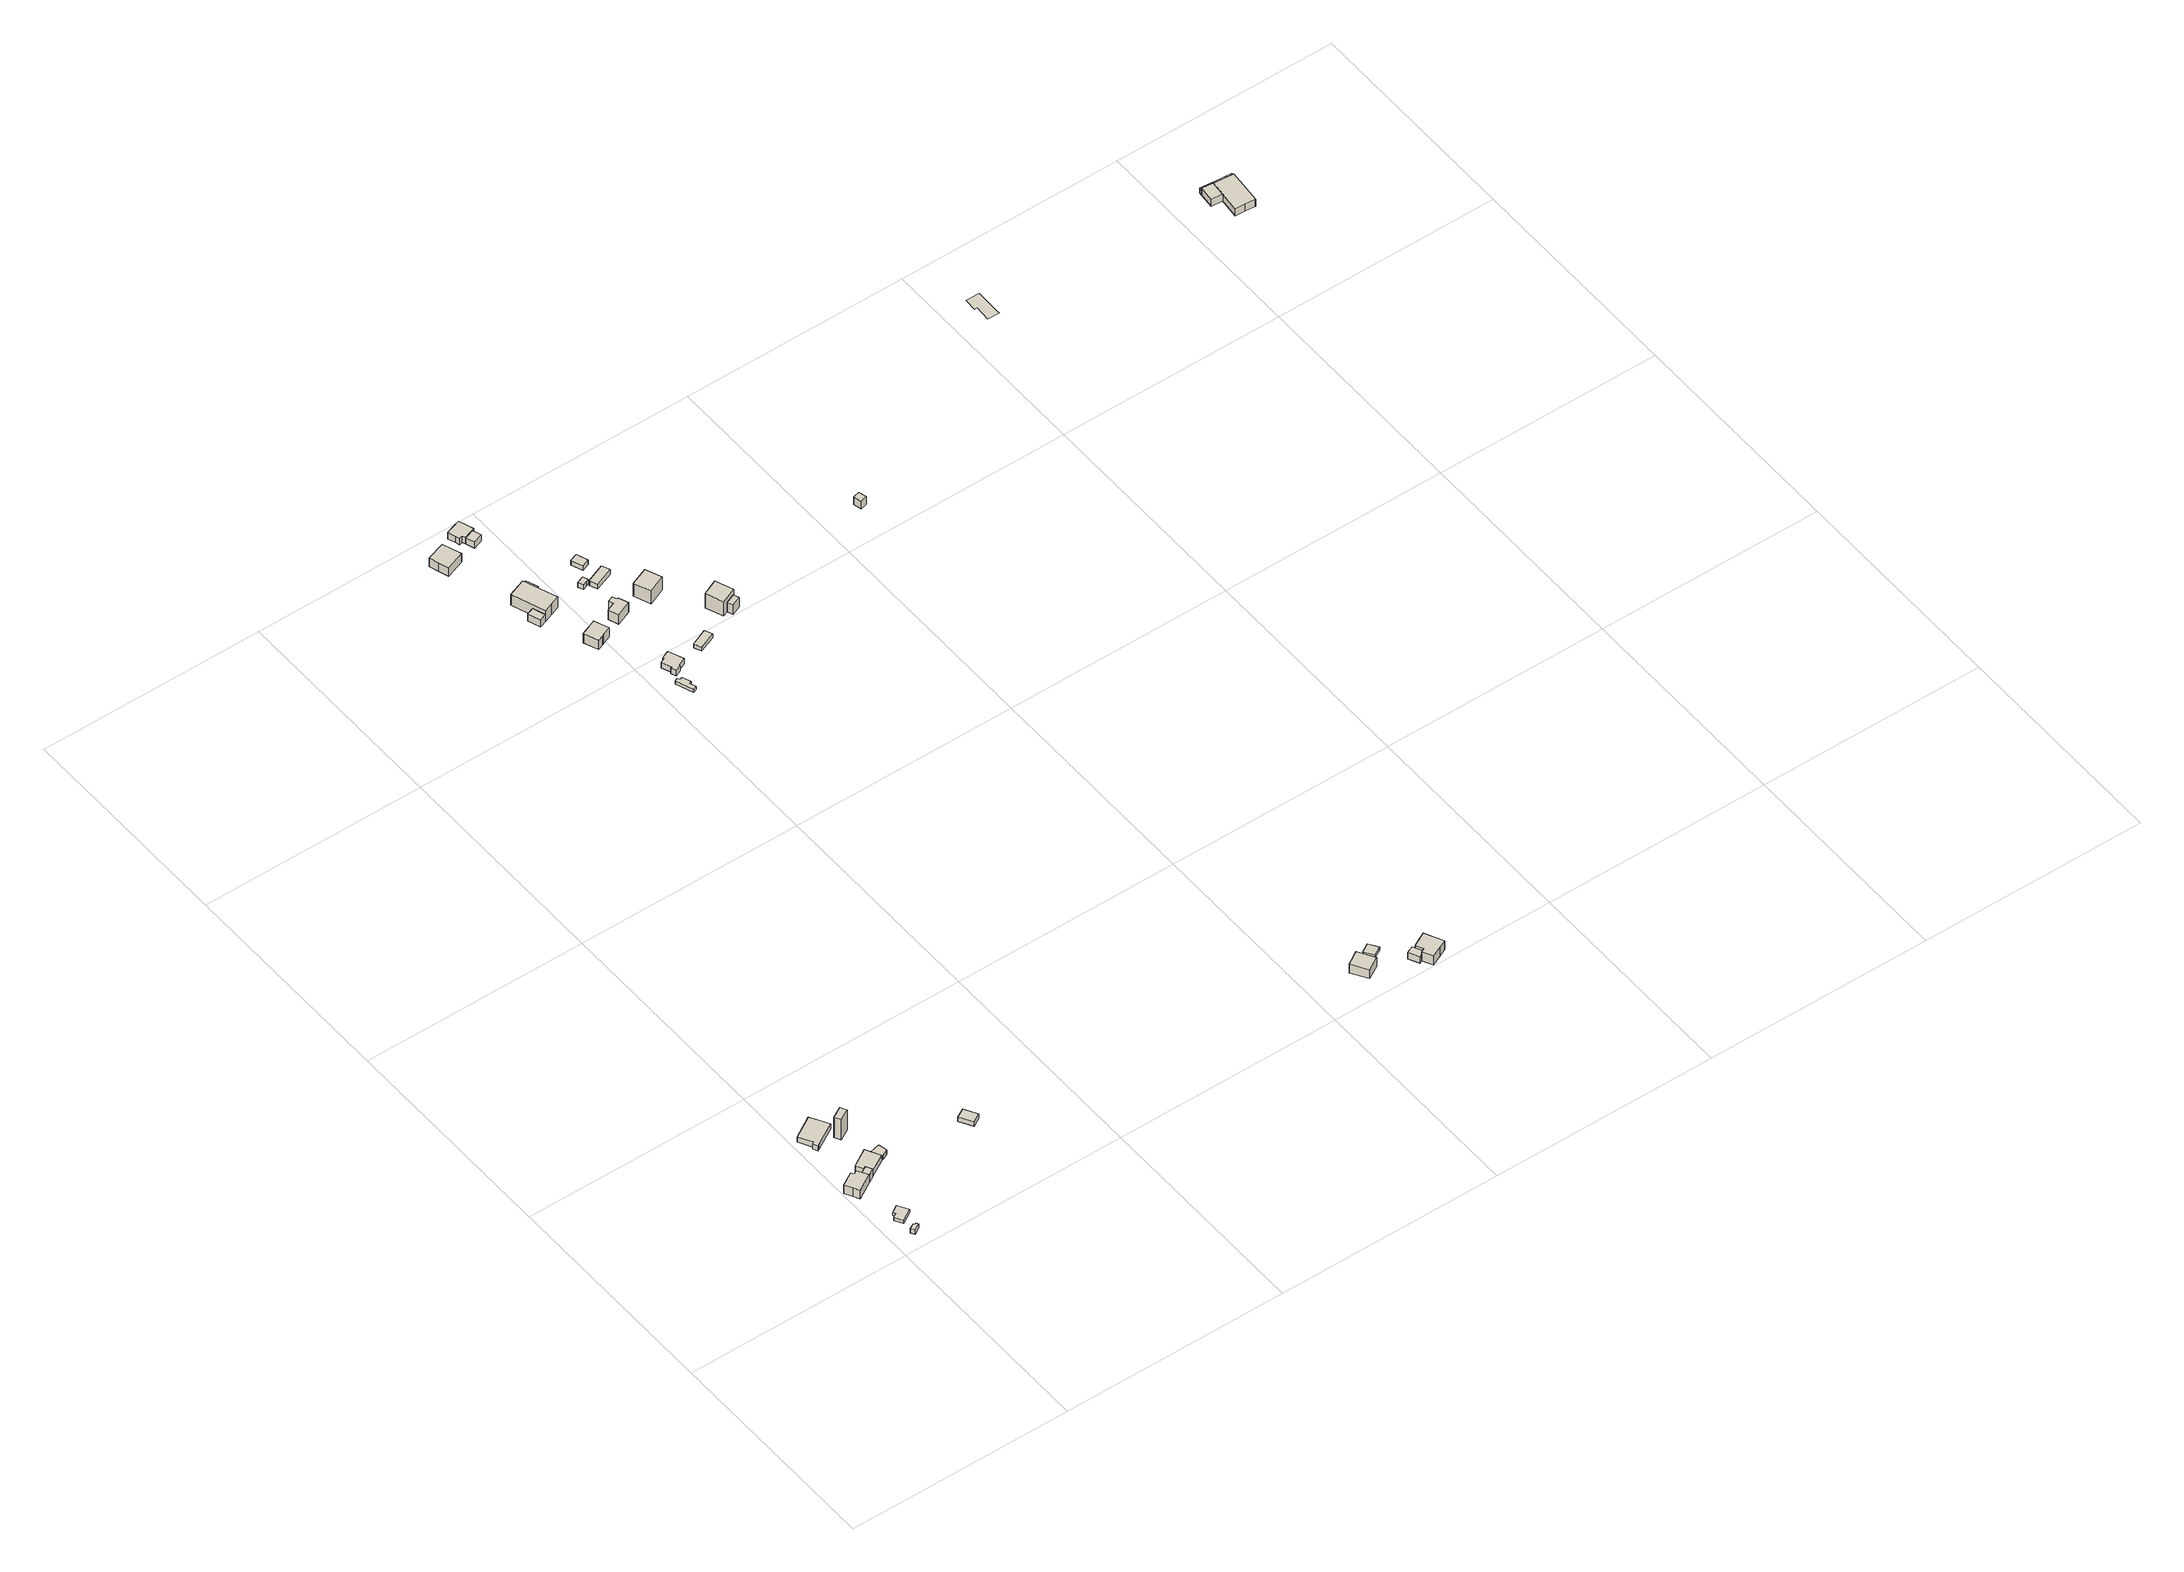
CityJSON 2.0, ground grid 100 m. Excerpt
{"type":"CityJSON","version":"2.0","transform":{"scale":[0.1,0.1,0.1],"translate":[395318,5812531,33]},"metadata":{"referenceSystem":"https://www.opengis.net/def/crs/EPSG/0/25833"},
"CityObjects":{
"building1":{"type":"Building","attributes":{"Gemeindeschluessel":"11000008","BezugspunktDach":"2200","function":"31001_2723","measuredHeight":2.25,"storeysAboveGround":1},"address":[{"country":"Germany","locality":"Berlin","thoroughfareNumber":"152 (5)","thoroughfareName":"Späthstraße"}],"geometry":[{"type":"Solid","lod":"1","boundaries":[[[[0,1,2,3,4,5]],[[6,7,8,9,10,11]],[[6,11,5,4]],[[7,6,4,3]],[[8,7,3,2]],[[9,8,2,1]],[[10,9,1,0]],[[11,10,0,5]]]]}]},
"building2":{"type":"Building","attributes":{"Gemeindeschluessel":"11000008","BezugspunktDach":"2200","function":"31001_1312","measuredHeight":1.67,"storeysAboveGround":1},"address":[{"country":"Germany","locality":"Berlin","thoroughfareNumber":"152 (4)","thoroughfareName":"Späthstraße"}],"geometry":[{"type":"Solid","lod":"1","boundaries":[[[[12,13,14,15,16,17]],[[18,19,20,21,22,23]],[[18,23,17,16]],[[19,18,16,15]],[[20,19,15,14]],[[21,20,14,13]],[[22,21,13,12]],[[23,22,12,17]]]]}]},
"building3":{"type":"Building","attributes":{"Gemeindeschluessel":"11000008","function":"31001_1010"},"address":[{"country":"Germany","locality":"Berlin","thoroughfareNumber":"154 (19)","thoroughfareName":"Späthstraße"}],"children":["building3-1","building3-2"]},
"building3-1":{"type":"BuildingPart","attributes":{"BezugspunktDach":"2200","measuredHeight":5.79,"storeysAboveGround":1},"parents":["building3"],"geometry":[{"type":"MultiSurface","lod":"1","boundaries":[[[24,25,26,27,28,29,30,31]],[[32,33,34,35,36,37,38,39]],[[32,39,31,30]],[[33,32,30,29]],[[34,33,29,28]],[[35,34,28,27]],[[40,41,35,27,26]],[[37,36,26,25]],[[38,37,25,24]],[[39,38,24,31]],[[36,35,41,40]]]}]},
"building3-2":{"type":"BuildingPart","attributes":{"BezugspunktDach":"2200","measuredHeight":4.21,"storeysAboveGround":1},"parents":["building3"],"geometry":[{"type":"Solid","lod":"1","boundaries":[[[[40,42,43,41]],[[44,45,36,35]],[[44,35,41,43]],[[45,44,43,42]],[[36,45,42,40]],[[36,40,41,35]]]]}]},
"building4":{"type":"Building","attributes":{"Gemeindeschluessel":"11000008","BezugspunktDach":"2200","function":"31001_1010","measuredHeight":3,"storeysAboveGround":1},"address":[{"country":"Germany","locality":"Berlin","thoroughfareNumber":"154 (18)","thoroughfareName":"Späthstraße"}],"geometry":[{"type":"Solid","lod":"1","boundaries":[[[[46,47,48,49,50,51]],[[52,53,54,55,56,57]],[[52,57,51,50]],[[53,52,50,49]],[[54,53,49,48]],[[55,54,48,47]],[[56,55,47,46]],[[57,56,46,51]]]]}]},
"building5":{"type":"Building","attributes":{"Gemeindeschluessel":"11000008","BezugspunktDach":"2200","function":"31001_1010","measuredHeight":3.5,"storeysAboveGround":1},"address":[{"country":"Germany","locality":"Berlin","thoroughfareNumber":"154 (15)","thoroughfareName":"Späthstraße"}],"geometry":[{"type":"Solid","lod":"1","boundaries":[[[[58,59,60,61,62,63,64]],[[65,66,67,68,69,70,71]],[[65,71,64,63]],[[66,65,63,62]],[[67,66,62,61]],[[68,67,61,60]],[[69,68,60,59]],[[70,69,59,58]],[[71,70,58,64]]]]}]},
"building6":{"type":"Building","attributes":{"Gemeindeschluessel":"11000008","BezugspunktDach":"2200","function":"31001_2723","measuredHeight":2.48,"storeysAboveGround":1},"address":[{"country":"Germany","locality":"Berlin","thoroughfareNumber":"154 (17)","thoroughfareName":"Späthstraße"}],"geometry":[{"type":"Solid","lod":"1","boundaries":[[[[72,73,74,75,76]],[[77,78,79,80,81]],[[77,81,76,75]],[[78,77,75,74]],[[79,78,74,73]],[[80,79,73,72]],[[81,80,72,76]]]]}]},
"building7":{"type":"Building","attributes":{"Gemeindeschluessel":"11000008","BezugspunktDach":"2200","function":"31001_2463","measuredHeight":11.8,"storeysAboveGround":1},"address":[{"country":"Germany","locality":"Berlin","thoroughfareNumber":"154 (16)","thoroughfareName":"Späthstraße"}],"geometry":[{"type":"Solid","lod":"1","boundaries":[[[[82,83,84,85,86]],[[87,88,89,90,91]],[[87,91,86,85]],[[88,87,85,84]],[[89,88,84,83]],[[90,89,83,82]],[[91,90,82,86]]]]}]},
"building8":{"type":"Building","attributes":{"Gemeindeschluessel":"11000008","BezugspunktDach":"2200","function":"31001_1312","measuredHeight":2.83,"storeysAboveGround":1},"address":[{"country":"Germany","locality":"Berlin","thoroughfareNumber":"147D","thoroughfareName":"Späthstraße"}],"geometry":[{"type":"Solid","lod":"1","boundaries":[[[[92,93,94,95,96]],[[97,98,99,100,101]],[[97,101,96,95]],[[98,97,95,94]],[[99,98,94,93]],[[100,99,93,92]],[[101,100,92,96]]]]}]},
"building9":{"type":"Building","attributes":{"Gemeindeschluessel":"11000009","BezugspunktDach":"2200","function":"31001_1010","measuredHeight":5.1,"storeysAboveGround":1},"address":[{"country":"Germany","locality":"Berlin","thoroughfareNumber":"28","thoroughfareName":"Neue Späthstraße"}],"geometry":[{"type":"Solid","lod":"1","boundaries":[[[[102,103,104,105,106,107]],[[108,109,110,111,112,113]],[[108,113,107,106]],[[109,108,106,105]],[[110,109,105,104]],[[111,110,104,103]],[[112,111,103,102]],[[113,112,102,107]]]]}]},
"building10":{"type":"Building","attributes":{"Gemeindeschluessel":"11000009","BezugspunktDach":"2200","function":"31001_1010","measuredHeight":5.38,"storeysAboveGround":1},"address":[{"country":"Germany","locality":"Berlin","thoroughfareNumber":"18","thoroughfareName":"Neue Späthstraße"}],"geometry":[{"type":"Solid","lod":"1","boundaries":[[[[114,115,116,117,118,119,120,121]],[[122,123,124,125,126,127,128,129]],[[122,129,121,120]],[[123,122,120,119]],[[124,123,119,118]],[[125,124,118,117]],[[126,125,117,116]],[[127,126,116,115]],[[128,127,115,114]],[[129,128,114,121]]]]}]},
"building11":{"type":"Building","attributes":{"Gemeindeschluessel":"11000009","function":"31001_1010"},"address":[{"country":"Germany","locality":"Berlin","thoroughfareNumber":"26","thoroughfareName":"Neue Späthstraße"}],"children":["building11-1","building11-2","building11-3"]},
"building11-1":{"type":"BuildingPart","attributes":{"BezugspunktDach":"2200","measuredHeight":7.48,"storeysAboveGround":1},"parents":["building11"],"geometry":[{"type":"MultiSurface","lod":"1","boundaries":[[[130,131,132,133,134]],[[135,136,137,138,139]],[[135,139,134,133]],[[136,140,141,142,133,132]],[[137,136,132,131]],[[138,137,131,130]],[[139,138,130,134],[143,144,145,138]],[[135,142,141,140]],[[144,143,138,145]]]}]},
"building11-2":{"type":"BuildingPart","attributes":{"BezugspunktDach":"2200","measuredHeight":3.84,"storeysAboveGround":1},"parents":["building11"],"geometry":[{"type":"Solid","lod":"1","boundaries":[[[[146,145,144,147]],[[143,138,148,149]],[[143,149,147,144]],[[148,138,145,146]],[[149,148,146,147]],[[143,144,145,138]]]]}]},
"building11-3":{"type":"BuildingPart","attributes":{"BezugspunktDach":"2200","measuredHeight":3.84,"storeysAboveGround":1},"parents":["building11"],"geometry":[{"type":"Solid","lod":"1","boundaries":[[[[141,150,151,142]],[[152,153,140,135]],[[152,135,142,151]],[[153,152,151,150]],[[140,153,150,141]],[[135,140,141,142]]]]}]},
"building12":{"type":"Building","attributes":{"Gemeindeschluessel":"11000009","BezugspunktDach":"2200","function":"31001_2000","measuredHeight":1.72,"storeysAboveGround":1},"address":[{"country":"Germany","locality":"Berlin","thoroughfareNumber":"16 (1)","thoroughfareName":"Neue Späthstraße"}],"geometry":[{"type":"Solid","lod":"1","boundaries":[[[[154,155,156,157,158,159,160,161]],[[162,163,164,165,166,167,168,169]],[[162,169,161,160]],[[163,162,160,159]],[[164,163,159,158]],[[165,164,158,157]],[[166,165,157,156]],[[167,166,156,155]],[[168,167,155,154]],[[169,168,154,161]]]]}]},
"building13":{"type":"Building","attributes":{"Gemeindeschluessel":"11000009","BezugspunktDach":"2200","function":"31001_1010","measuredHeight":2.85,"storeysAboveGround":1},"address":[{"country":"Germany","locality":"Berlin","thoroughfareNumber":"16","thoroughfareName":"Neue Späthstraße"}],"geometry":[{"type":"Solid","lod":"1","boundaries":[[[[170,171,172,173,174,175,176,177,178,179]],[[180,181,182,183,184,185,186,187,188,189]],[[180,189,179,178]],[[181,180,178,177]],[[182,181,177,176]],[[183,182,176,175]],[[184,183,175,174]],[[185,184,174,173]],[[186,185,173,172]],[[187,186,172,171]],[[188,187,171,170]],[[189,188,170,179]]]]}]},
"building14":{"type":"Building","attributes":{"Gemeindeschluessel":"11000009","function":"31001_1010"},"address":[{"country":"Germany","locality":"Berlin","thoroughfareNumber":"30","thoroughfareName":"Neue Späthstraße"}],"children":["building14-1","building14-2"]},
"building14-1":{"type":"BuildingPart","attributes":{"BezugspunktDach":"2200","measuredHeight":3.98,"storeysAboveGround":1},"parents":["building14"],"geometry":[{"type":"MultiSurface","lod":"1","boundaries":[[[190,191,192,193,194,195,196,197,198,199]],[[200,201,202,203,204,205,206,207,208,209]],[[200,209,199,198]],[[201,200,198,197]],[[202,201,197,196]],[[203,202,196,195]],[[210,211,203,195,194]],[[205,212,210,204,194,193]],[[206,205,193,192]],[[207,206,192,191]],[[208,207,191,190]],[[209,208,190,199]],[[204,203,211,210]],[[204,210,212,205]]]}]},
"building14-2":{"type":"BuildingPart","attributes":{"BezugspunktDach":"2200","measuredHeight":3.41,"storeysAboveGround":1},"parents":["building14"],"geometry":[{"type":"MultiSurface","lod":"1","boundaries":[[[213,214,211,212]],[[203,215,216,205]],[[215,203,211,214]],[[216,215,214,213]],[[205,216,213,212]],[[203,204,210,211]],[[205,212,210,217,204]]]}]},
"building15":{"type":"Building","attributes":{"Gemeindeschluessel":"11000009","BezugspunktDach":"2200","function":"31001_1010","measuredHeight":5.24,"storeysAboveGround":1},"address":[{"country":"Germany","locality":"Berlin","thoroughfareNumber":"20","thoroughfareName":"Neue Späthstraße"}],"geometry":[{"type":"Solid","lod":"1","boundaries":[[[[218,219,220,221,222,223,224,225]],[[226,227,228,229,230,231,232,233]],[[226,233,225,224]],[[227,226,224,223]],[[228,227,223,222]],[[229,228,222,221]],[[230,229,221,220]],[[231,230,220,219]],[[232,231,219,218]],[[233,232,218,225]]]]}]},
"building16":{"type":"Building","attributes":{"Gemeindeschluessel":"11000009","BezugspunktDach":"2200","function":"31001_2000","measuredHeight":2.55,"storeysAboveGround":1},"address":[{"country":"Germany","locality":"Berlin","thoroughfareNumber":"24 (1)","thoroughfareName":"Neue Späthstraße"}],"geometry":[{"type":"Solid","lod":"1","boundaries":[[[[234,235,236,237,238]],[[239,240,241,242,243]],[[239,243,238,237]],[[240,239,237,236]],[[241,240,236,235]],[[242,241,235,234]],[[243,242,234,238]]]]}]},
"building17":{"type":"Building","attributes":{"Gemeindeschluessel":"11000009","BezugspunktDach":"2200","function":"31001_1010","measuredHeight":2.17,"storeysAboveGround":1},"address":[{"country":"Germany","locality":"Berlin","thoroughfareNumber":"14","thoroughfareName":"Neue Späthstraße"}],"geometry":[{"type":"Solid","lod":"1","boundaries":[[[[244,245,246,247]],[[248,249,250,251]],[[248,251,247,246]],[[249,248,246,245]],[[250,249,245,244]],[[251,250,244,247]]]]}]},
"building18":{"type":"Building","attributes":{"Gemeindeschluessel":"11000009","BezugspunktDach":"2200","function":"31001_2000","measuredHeight":2.67,"storeysAboveGround":1},"address":[{"country":"Germany","locality":"Berlin","thoroughfareNumber":"22 (1)","thoroughfareName":"Neue Späthstraße"}],"geometry":[{"type":"Solid","lod":"1","boundaries":[[[[252,253,254,255]],[[256,257,258,259]],[[256,259,255,254]],[[257,256,254,253]],[[258,257,253,252]],[[259,258,252,255]]]]}]},
"building19":{"type":"Building","attributes":{"Gemeindeschluessel":"11000009","BezugspunktDach":"2200","function":"31001_1010","measuredHeight":2.52,"storeysAboveGround":1},"address":[{"country":"Germany","locality":"Berlin","thoroughfareNumber":"24","thoroughfareName":"Neue Späthstraße"}],"geometry":[{"type":"Solid","lod":"1","boundaries":[[[[260,261,262,263]],[[264,265,266,267]],[[264,267,263,262]],[[265,264,262,261]],[[266,265,261,260]],[[267,266,260,263]]]]}]},
"building20":{"type":"Building","attributes":{"Gemeindeschluessel":"11000009","BezugspunktDach":"2200","function":"31001_1010","measuredHeight":7.75,"storeysAboveGround":1},"address":[{"country":"Germany","locality":"Berlin","thoroughfareNumber":"22","thoroughfareName":"Neue Späthstraße"}],"geometry":[{"type":"Solid","lod":"1","boundaries":[[[[268,269,270,271]],[[272,273,274,275]],[[272,275,271,270]],[[273,272,270,269]],[[274,273,269,268]],[[275,274,268,271]]]]}]},
"building21":{"type":"Building","attributes":{"Gemeindeschluessel":"11000009","BezugspunktDach":"2200","function":"31001_1010","measuredHeight":6.36,"storeysAboveGround":1},"address":[{"country":"Germany","locality":"Berlin","thoroughfareNumber":"132","thoroughfareName":"Späthstraße"}],"geometry":[{"type":"Solid","lod":"1","boundaries":[[[[276,277,278,279,280]],[[281,282,283,284,285]],[[281,285,280,279]],[[282,281,279,278]],[[283,282,278,277]],[[284,283,277,276]],[[285,284,276,280]]]]}]},
"building22":{"type":"Building","attributes":{"Gemeindeschluessel":"11000009","function":"31001_1010"},"address":[{"country":"Germany","locality":"Berlin","thoroughfareNumber":"12","thoroughfareName":"Neue Späthstraße"}],"children":["building22-1","building22-2"]},
"building22-1":{"type":"BuildingPart","attributes":{"BezugspunktDach":"2200","measuredHeight":10.15,"storeysAboveGround":1},"parents":["building22"],"geometry":[{"type":"Solid","lod":"1","boundaries":[[[[286,287,288,289]],[[290,291,292,293]],[[290,293,289,288]],[[291,290,288,287]],[[292,291,287,286],[294,295,296,297]],[[293,292,286,289]],[[296,295,294,297]]]]}]},
"building22-2":{"type":"BuildingPart","attributes":{"BezugspunktDach":"2200","measuredHeight":5.23,"storeysAboveGround":1},"parents":["building22"],"geometry":[{"type":"Solid","lod":"1","boundaries":[[[[298,299,297,296]],[[294,300,301,295]],[[300,294,297,299]],[[301,300,299,298]],[[295,301,298,296]],[[294,295,296,297]]]]}]},
"building23":{"type":"Building","attributes":{"Gemeindeschluessel":"11000009","BezugspunktDach":"2200","function":"31001_2000","measuredHeight":2.33,"storeysAboveGround":1},"address":[{"country":"Germany","locality":"Berlin","thoroughfareNumber":"132 (1)","thoroughfareName":"Späthstraße"}],"geometry":[{"type":"Solid","lod":"1","boundaries":[[[[302,303,304,305,306]],[[307,308,309,310,311]],[[307,311,306,305]],[[308,307,305,304]],[[309,308,304,303]],[[310,309,303,302]],[[311,310,302,306]]]]}]},
"building24":{"type":"Building","attributes":{"Gemeindeschluessel":"11000009","BezugspunktDach":"2200","function":"51009_1610","measuredHeight":3.77,"storeysAboveGround":0},"address":[{"country":"Germany","locality":"Berlin"}],"geometry":[{"type":"Solid","lod":"1","boundaries":[[[[312,313,314,315,316,317]],[[318,319,320,321,322,323]],[[318,323,317,316]],[[319,318,316,315]],[[320,319,315,314]],[[321,320,314,313]],[[322,321,313,312]],[[323,322,312,317]]]]}]},
"building25":{"type":"Building","attributes":{"Gemeindeschluessel":"11000009","BezugspunktDach":"2200","function":"31001_1010","measuredHeight":6.59,"storeysAboveGround":1},"address":[{"country":"Germany","locality":"Berlin","thoroughfareNumber":"133","thoroughfareName":"Späthstraße"}],"geometry":[{"type":"Solid","lod":"1","boundaries":[[[[324,325,326,327,328,329,330,331]],[[320,332,333,334,335,336,337,338]],[[320,338,331,330]],[[332,320,330,329]],[[333,332,329,328]],[[334,333,328,327]],[[335,334,327,326]],[[336,335,326,325]],[[337,336,325,324]],[[338,337,324,331]]]]}]},
"building26":{"type":"Building","attributes":{"Gemeindeschluessel":"11000009","BezugspunktDach":"2200","function":"31001_2000","measuredHeight":4.08,"storeysAboveGround":1},"address":[{"country":"Germany","locality":"Berlin","thoroughfareNumber":"121","thoroughfareName":"Späthstraße"}],"geometry":[{"type":"Solid","lod":"1","boundaries":[[[[339,340,341,342]],[[343,344,345,346]],[[343,346,342,341]],[[344,343,341,340]],[[345,344,340,339]],[[346,345,339,342]]]]}]},
"building27":{"type":"Building","attributes":{"Gemeindeschluessel":"11000009","BezugspunktDach":"2200","function":"31001_1310","measuredHeight":0.014,"storeysAboveGround":1},"address":[{"country":"Germany","locality":"Berlin","thoroughfareNumber":"30","thoroughfareName":"Chris-Gueffroy-Allee"}],"geometry":[{"type":"MultiSurface","lod":"1","boundaries":[[[347,348,349,350,351,352,353]]]}]},
"building28":{"type":"Building","attributes":{"Gemeindeschluessel":"11000009","function":"31001_1310"},"address":[{"country":"Germany","locality":"Berlin","thoroughfareNumber":"28","thoroughfareName":"Chris-Gueffroy-Allee"}],"children":["building28-1","building28-2"]},
"building28-1":{"type":"BuildingPart","attributes":{"BezugspunktDach":"2200","measuredHeight":3.91,"storeysAboveGround":1},"parents":["building28"],"geometry":[{"type":"MultiSurface","lod":"1","boundaries":[[[354,355,356,357,358,359,360,361]],[[362,363,364,365,366,367,368,369]],[[369,361,370,371,372]],[[363,362,360,359]],[[364,363,359,358]],[[365,364,358,357]],[[366,365,357,356]],[[367,366,356,355]],[[368,367,355,354]],[[369,368,354,361]],[[362,372,371,370,360]]]}]},
"building28-2":{"type":"BuildingPart","attributes":{"BezugspunktDach":"2200","measuredHeight":3.9,"storeysAboveGround":1},"parents":["building28"],"geometry":[{"type":"MultiSurface","lod":"1","boundaries":[[[373,374,375,376]],[[377,362,371,378]],[[377,378,376,375]],[[362,377,375,374]],[[370,360,362,374,373]],[[378,371,373,376]],[[371,362,360,370]]]}]},
"building29":{"type":"Building","attributes":{"Gemeindeschluessel":"11000009","BezugspunktDach":"2200","function":"51009_1610","measuredHeight":3.93,"storeysAboveGround":0},"address":[{"country":"Germany","locality":"Berlin"}],"geometry":[{"type":"Solid","lod":"1","boundaries":[[[[379,380,381,382,383]],[[384,385,386,365,377]],[[384,377,383,382]],[[385,384,382,381]],[[386,385,381,380]],[[365,386,380,379]],[[377,365,379,383]]]]}]}
},
"vertices":[
[88,56,37],[117,74,37],[111,84,37],[104,80,37],[100,87,37],[78,74,37],[100,87,14],[104,80,14],[111,84,14],[117,74,14],[88,56,14],[78,74,14],
[87,127,30],[140,159,30],[112,205,30],[78,184,30],[84,173,30],[66,162,30],[84,173,14],[78,184,14],[112,205,14],[140,159,14],[87,127,14],[66,162,14],
[21,351,58],[35,327,58],[110,371,58],[94,397,58],[83,416,58],[67,407,58],[60,420,58],[2,385,58],[60,420,12],[67,407,12],[83,416,12],[94,397,12],[110,371,12],[35,327,12],[21,351,12],[2,385,12],[110,371,54],[94,397,54],
[140,389,54],[125,415,54],[125,415,12],[140,389,12],
[125,415,43],[140,389,43],[215,433,43],[192,474,43],[181,496,43],[104,450,43],[181,496,13],[192,474,13],[215,433,13],[140,389,13],[125,415,13],[104,450,13],
[54,640,43],[45,635,43],[56,614,43],[65,620,43],[161,676,43],[115,753,43],[22,698,43],[115,753,14],[161,676,14],[65,620,14],[56,614,14],[45,635,14],[54,640,14],[22,698,14],
[215,433,39],[223,435,39],[249,448,39],[240,485,39],[192,474,39],[240,485,14],[249,448,14],[223,435,14],[215,433,14],[192,474,14],
[160,610,122],[208,636,122],[201,649,122],[193,663,122],[145,635,122],[193,663,13],[201,649,13],[208,636,13],[160,610,13],[145,635,13],
[601,372,29],[639,395,29],[606,451,29],[587,440,29],[567,429,29],[587,440,6],[606,451,6],[639,395,6],[601,372,6],[567,429,6],
[721,3840,51],[736,3798,51],[818,3828,51],[803,3869,51],[789,3909,51],[707,3882,51],[789,3909,5],[803,3869,5],[818,3828,5],[736,3798,5],[721,3840,5],[707,3882,5],
[954,3162,56],[980,3172,56],[989,3176,56],[1025,3190,56],[999,3253,56],[973,3242,56],[964,3238,56],[930,3224,56],[964,3238,6],[973,3242,6],[999,3253,6],[1025,3190,6],[989,3176,6],[980,3172,6],[954,3162,6],[930,3224,6],
[884,3397,61],[924,3412,61],[964,3427,61],[910,3572,61],[832,3542,61],[910,3572,4],[964,3427,4],[924,3412,4],[884,3397,4],[832,3542,4],[929,3520,4],[929,3520,43],[910,3572,43],[865,3450,4],[865,3450,43],[884,3397,43],
[853,3385,43],[833,3439,43],[853,3385,4],[833,3439,4],
[948,3527,43],[929,3579,43],[929,3579,4],[948,3527,4],
[1105,2774,22],[1122,2781,22],[1111,2808,22],[1122,2812,22],[1107,2850,22],[1096,2845,22],[1091,2856,22],[1076,2851,22],[1091,2856,5],[1096,2845,5],[1107,2850,5],[1122,2812,5],[1111,2808,5],[1122,2781,5],[1105,2774,5],[1076,2851,5],
[1102,2905,35],[1095,2903,35],[1104,2880,35],[1131,2891,35],[1129,2896,35],[1165,2911,35],[1138,2978,35],[1102,2963,35],[1105,2957,35],[1084,2948,35],[1105,2957,6],[1102,2963,6],[1138,2978,6],[1165,2911,6],[1129,2896,6],[1131,2891,6],[1104,2880,6],[1095,2903,6],[1102,2905,6],[1084,2948,6],
[859,3920,41],[865,3902,41],[880,3907,41],[885,3892,41],[911,3901,41],[927,3906,41],[937,3910,41],[914,3974,41],[888,3966,41],[847,3952,41],[888,3966,6],[914,3974,6],[937,3910,6],[927,3906,6],[911,3901,6],[885,3892,6],[880,3907,6],[865,3902,6],[859,3920,6],[847,3952,6],[911,3901,40],[927,3906,40],[885,3892,40],
[899,3853,40],[940,3869,40],[940,3869,6],[899,3853,6],[911,3901,27],
[1092,3219,59],[1158,3247,59],[1141,3289,59],[1135,3287,59],[1127,3308,59],[1104,3299,59],[1112,3278,59],[1075,3263,59],[1112,3278,7],[1104,3299,7],[1127,3308,7],[1135,3287,7],[1141,3289,7],[1158,3247,7],[1092,3219,7],[1075,3263,7],
[1094,3440,32],[1115,3448,32],[1125,3452,32],[1116,3476,32],[1084,3463,32],[1116,3476,7],[1125,3452,7],[1115,3448,7],[1094,3440,7],[1084,3463,7],
[1256,2925,27],[1330,2954,27],[1316,2988,27],[1242,2957,27],[1316,2988,6],[1330,2954,6],[1256,2925,6],[1242,2957,6],
[1138,3410,34],[1221,3443,34],[1205,3477,34],[1124,3444,34],[1205,3477,7],[1221,3443,7],[1138,3410,7],[1124,3444,7],
[1152,3520,31],[1185,3533,31],[1167,3583,31],[1133,3570,31],[1167,3583,6],[1185,3533,6],[1152,3520,6],[1133,3570,6],
[1250,3230,77],[1327,3262,77],[1298,3332,77],[1222,3302,77],[1298,3332,7],[1327,3262,7],[1250,3230,7],[1222,3302,7],
[2228,86,59],[2286,120,59],[2243,191,59],[2214,173,59],[2184,155,59],[2214,173,11],[2243,191,11],[2286,120,11],[2228,86,11],[2184,155,11],
[1428,3018,85],[1497,3046,85],[1466,3122,85],[1398,3093,85],[1466,3122,8],[1497,3046,8],[1428,3018,8],[1398,3093,8],[1492,3044,8],[1452,3027,8],[1452,3027,60],[1492,3044,60],
[1461,3002,60],[1502,3019,60],[1502,3019,8],[1461,3002,8],
[2309,160,25],[2346,182,25],[2333,202,25],[2320,223,25],[2282,200,25],[2320,223,10],[2333,202,10],[2346,182,10],[2309,160,10],[2282,200,10],
[2427,38,42],[2441,46,42],[2456,54,42],[2434,98,42],[2418,91,42],[2403,84,42],[2418,91,8],[2434,98,8],[2456,54,8],[2441,46,8],[2427,38,8],[2403,84,8],
[2461,1,56],[2509,24,56],[2541,39,56],[2501,118,56],[2471,102,56],[2440,86,56],[2456,54,56],[2439,44,56],[2440,86,8],[2471,102,8],[2501,118,8],[2541,39,8],[2509,24,8],[2461,1,8],[2439,44,8],
[2167,3147,49],[2197,3155,49],[2187,3190,49],[2158,3182,49],[2187,3190,8],[2197,3155,8],[2167,3147,8],[2158,3182,8],
[3132,3710,9],[3128,3640,9],[3180,3638,9],[3180,3653,9],[3181,3763,9],[3121,3764,9],[3119,3709,9],
[4225,3502,49],[4268,3498,49],[4270,3498,49],[4283,3651,49],[4281,3651,49],[4239,3655,49],[4194,3659,49],[4180,3505,49],[4194,3659,11],[4239,3655,11],[4281,3651,11],[4283,3651,11],[4270,3498,11],[4268,3498,11],[4225,3502,11],[4180,3505,11],[4188,3593,49],[4188,3593,11],[4188,3597,11],
[4188,3593,50],[4194,3659,50],[4144,3664,50],[4138,3597,50],[4144,3664,11],[4138,3597,11],
[4283,3651,38],[4286,3666,38],[4215,3672,38],[4145,3677,38],[4144,3664,38],[4145,3677,11],[4215,3672,11],[4286,3666,11]
]}
